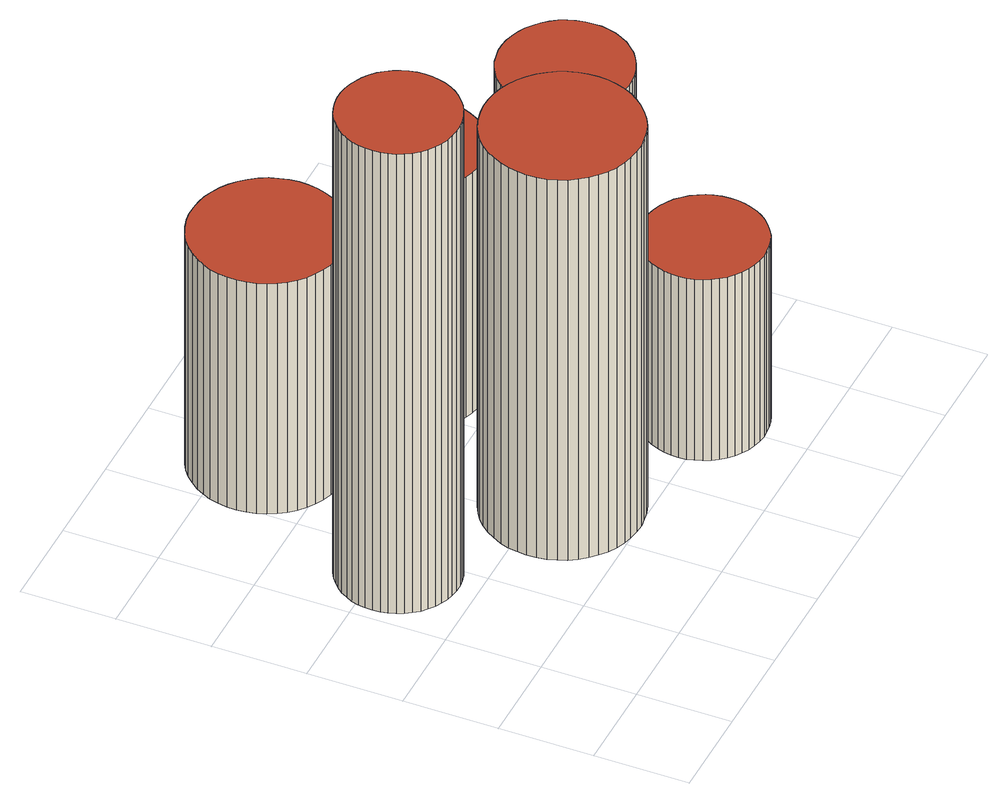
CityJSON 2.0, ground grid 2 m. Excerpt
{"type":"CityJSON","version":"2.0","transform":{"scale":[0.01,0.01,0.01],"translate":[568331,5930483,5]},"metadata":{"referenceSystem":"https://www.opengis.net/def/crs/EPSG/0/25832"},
"CityObjects":{
"building1":{"type":"Building","attributes":{"Grundfläche 2D":"4.906996","Grundhöhe NN":"5.543"},"geometry":[{"type":"Solid","lod":"3","boundaries":[[[[0,1,2,3,4,5,6,7,8,9,10,11,12,13,14,15,16,17,18,19,20,21,22,23,24,25,26,27,28,29,30,31,32,33,34,35,36,37,38,39,40,41,42,43,44,45,46,47,48,49]],[[50,51,7,6]],[[51,52,8,7]],[[52,53,9,8]],[[53,54,10,9]],[[55,50,6,5]],[[56,57,4,3]],[[57,55,5,4]],[[54,58,11,10]],[[58,59,12,11]],[[59,60,13,12]],[[60,61,14,13]],[[61,62,15,14]],[[62,63,16,15]],[[63,64,17,16]],[[64,65,18,17]],[[65,66,19,18]],[[66,67,20,19]],[[67,68,21,20]],[[68,69,22,21]],[[69,70,23,22]],[[70,71,24,23]],[[71,72,25,24]],[[72,73,26,25]],[[73,74,27,26]],[[74,75,28,27]],[[75,76,29,28]],[[76,77,30,29]],[[77,78,31,30]],[[78,79,32,31]],[[79,80,33,32]],[[80,81,34,33]],[[81,82,35,34]],[[82,83,36,35]],[[83,84,37,36]],[[84,85,38,37]],[[85,86,39,38]],[[86,87,40,39]],[[87,88,41,40]],[[88,89,42,41]],[[89,90,43,42]],[[90,91,44,43]],[[91,92,45,44]],[[92,93,46,45]],[[93,94,47,46]],[[94,95,48,47]],[[95,96,49,48]],[[96,97,0,49]],[[97,98,1,0]],[[98,99,2,1]],[[99,56,3,2]],[[94,93,92,91,90,89,88,87,86,85,84,83,82,81,80,79,78,77,76,75,74,73,72,71,70,69,68,67,66,65,64,63,62,61,60,59,58,54,53,52,51,50,55,57,56,99,98,97,96,95]]]],"semantics":{"surfaces":[{"type":"RoofSurface"},{"type":"WallSurface"},{"type":"GroundSurface"}],"values":[[0,1,1,1,1,1,1,1,1,1,1,1,1,1,1,1,1,1,1,1,1,1,1,1,1,1,1,1,1,1,1,1,1,1,1,1,1,1,1,1,1,1,1,1,1,1,1,1,1,1,1,2]]}}]},
"building2":{"type":"Building","attributes":{"Grundfläche 2D":"8.245725","Grundhöhe NN":"5.480"},"geometry":[{"type":"Solid","lod":"3","boundaries":[[[[100,101,102,103,104,105,106,107,108,109,110,111,112,113,114,115,116,117,118,119,120,121,122,123,124,125,126,127,128,129,130,131,132,133,134,135,136,137,138,139,140,141,142,143,144,145,146,147,148,149]],[[150,151,104,103]],[[151,152,105,104]],[[152,153,106,105]],[[154,150,103,102]],[[155,156,101,100]],[[156,154,102,101]],[[153,157,107,106]],[[157,158,108,107]],[[158,159,109,108]],[[159,160,110,109]],[[160,161,111,110]],[[161,162,112,111]],[[162,163,113,112]],[[163,164,114,113]],[[164,165,115,114]],[[165,166,116,115]],[[166,167,117,116]],[[167,168,118,117]],[[168,169,119,118]],[[169,170,120,119]],[[170,171,121,120]],[[171,172,122,121]],[[172,173,123,122]],[[173,174,124,123]],[[174,175,125,124]],[[175,176,126,125]],[[176,177,127,126]],[[177,178,128,127]],[[178,179,129,128]],[[179,180,130,129]],[[180,181,131,130]],[[181,182,132,131]],[[182,183,133,132]],[[183,184,134,133]],[[184,185,135,134]],[[185,186,136,135]],[[186,187,137,136]],[[187,188,138,137]],[[188,189,139,138]],[[189,190,140,139]],[[190,191,141,140]],[[191,192,142,141]],[[192,193,143,142]],[[193,194,144,143]],[[194,195,145,144]],[[195,196,146,145]],[[196,197,147,146]],[[197,198,148,147]],[[198,199,149,148]],[[199,155,100,149]],[[197,196,195,194,193,192,191,190,189,188,187,186,185,184,183,182,181,180,179,178,177,176,175,174,173,172,171,170,169,168,167,166,165,164,163,162,161,160,159,158,157,153,152,151,150,154,156,155,199,198]]]],"semantics":{"surfaces":[{"type":"RoofSurface"},{"type":"WallSurface"},{"type":"GroundSurface"}],"values":[[0,1,1,1,1,1,1,1,1,1,1,1,1,1,1,1,1,1,1,1,1,1,1,1,1,1,1,1,1,1,1,1,1,1,1,1,1,1,1,1,1,1,1,1,1,1,1,1,1,1,1,2]]}}]},
"building3":{"type":"Building","attributes":{"Grundfläche 2D":"7.860285","Grundhöhe NN":"5.499"},"geometry":[{"type":"Solid","lod":"3","boundaries":[[[[200,201,202,203,204,205,206,207,208,209,210,211,212,213,214,215,216,217,218,219,220,221,222,223,224,225,226,227,228,229,230,231,232,233,234,235,236,237,238,239,240,241,242,243,244,245,246,247,248,249]],[[250,251,210,209]],[[251,252,211,210]],[[252,253,212,211]],[[254,250,209,208]],[[255,256,207,206]],[[256,254,208,207]],[[253,257,213,212]],[[257,258,214,213]],[[258,259,215,214]],[[259,260,216,215]],[[260,261,217,216]],[[261,262,218,217]],[[262,263,219,218]],[[263,264,220,219]],[[264,265,221,220]],[[265,266,222,221]],[[266,267,223,222]],[[267,268,224,223]],[[268,269,225,224]],[[269,270,226,225]],[[270,271,227,226]],[[271,272,228,227]],[[272,273,229,228]],[[273,274,230,229]],[[274,275,231,230]],[[275,276,232,231]],[[276,277,233,232]],[[277,278,234,233]],[[278,279,235,234]],[[279,280,236,235]],[[280,281,237,236]],[[281,282,238,237]],[[282,283,239,238]],[[283,284,240,239]],[[284,285,241,240]],[[285,286,242,241]],[[286,287,243,242]],[[287,288,244,243]],[[288,289,245,244]],[[289,290,246,245]],[[290,291,247,246]],[[291,292,248,247]],[[292,293,249,248]],[[293,294,200,249]],[[294,295,201,200]],[[295,296,202,201]],[[296,297,203,202]],[[297,298,204,203]],[[298,299,205,204]],[[299,255,206,205]],[[291,290,289,288,287,286,285,284,283,282,281,280,279,278,277,276,275,274,273,272,271,270,269,268,267,266,265,264,263,262,261,260,259,258,257,253,252,251,250,254,256,255,299,298,297,296,295,294,293,292]]]],"semantics":{"surfaces":[{"type":"RoofSurface"},{"type":"WallSurface"},{"type":"GroundSurface"}],"values":[[0,1,1,1,1,1,1,1,1,1,1,1,1,1,1,1,1,1,1,1,1,1,1,1,1,1,1,1,1,1,1,1,1,1,1,1,1,1,1,1,1,1,1,1,1,1,1,1,1,1,1,2]]}}]},
"building4":{"type":"Building","attributes":{"Grundfläche 2D":"5.069116","Grundhöhe NN":"5.534"},"geometry":[{"type":"Solid","lod":"3","boundaries":[[[[300,301,302,303,304,305,306,307,308,309,310,311,312,313,314,315,316,317,318,319,320,321,322,323,324,325,326,327,328,329,330,331,332,333,334,335,336,337,338,339,340,341,342,343,344,345,346,347,348,349]],[[350,351,319,318]],[[352,350,318,317]],[[353,354,314,313]],[[354,355,315,314]],[[355,356,316,315]],[[356,352,317,316]],[[351,357,320,319]],[[357,358,321,320]],[[358,359,322,321]],[[359,360,323,322]],[[360,361,324,323]],[[361,362,325,324]],[[362,363,326,325]],[[363,364,327,326]],[[364,365,328,327]],[[365,366,329,328]],[[366,367,330,329]],[[367,368,331,330]],[[368,369,332,331]],[[369,370,333,332]],[[370,371,334,333]],[[371,372,335,334]],[[372,373,336,335]],[[373,374,337,336]],[[374,375,338,337]],[[375,376,339,338]],[[376,377,340,339]],[[377,378,341,340]],[[378,379,342,341]],[[379,380,343,342]],[[380,381,344,343]],[[381,382,345,344]],[[382,383,346,345]],[[383,384,347,346]],[[384,385,348,347]],[[385,386,349,348]],[[386,387,300,349]],[[387,388,301,300]],[[388,389,302,301]],[[389,390,303,302]],[[390,391,304,303]],[[391,392,305,304]],[[392,393,306,305]],[[393,394,307,306]],[[394,395,308,307]],[[395,396,309,308]],[[396,397,310,309]],[[397,398,311,310]],[[398,399,312,311]],[[399,353,313,312]],[[384,383,382,381,380,379,378,377,376,375,374,373,372,371,370,369,368,367,366,365,364,363,362,361,360,359,358,357,351,350,352,356,355,354,353,399,398,397,396,395,394,393,392,391,390,389,388,387,386,385]]]],"semantics":{"surfaces":[{"type":"RoofSurface"},{"type":"WallSurface"},{"type":"GroundSurface"}],"values":[[0,1,1,1,1,1,1,1,1,1,1,1,1,1,1,1,1,1,1,1,1,1,1,1,1,1,1,1,1,1,1,1,1,1,1,1,1,1,1,1,1,1,1,1,1,1,1,1,1,1,1,2]]}}]},
"building5":{"type":"Building","attributes":{"Grundfläche 2D":"6.121014","Grundhöhe NN":"5.559"},"geometry":[{"type":"Solid","lod":"3","boundaries":[[[[400,401,402,403,404,405,406,407,408,409,410,411,412,413,414,415,416,417,418,419,420,421,422,423,424,425,426,427,428,429,430,431,432,433,434,435,436,437,438,439,440,441,442,443,444,445,446,447,448,449]],[[450,451,404,403]],[[451,452,405,404]],[[452,453,406,405]],[[454,450,403,402]],[[455,456,401,400]],[[456,454,402,401]],[[453,457,407,406]],[[457,458,408,407]],[[458,459,409,408]],[[459,460,410,409]],[[460,461,411,410]],[[461,462,412,411]],[[462,463,413,412]],[[463,464,414,413]],[[464,465,415,414]],[[465,466,416,415]],[[466,467,417,416]],[[467,468,418,417]],[[468,469,419,418]],[[469,470,420,419]],[[470,471,421,420]],[[471,472,422,421]],[[472,473,423,422]],[[473,474,424,423]],[[474,475,425,424]],[[475,476,426,425]],[[476,477,427,426]],[[477,478,428,427]],[[478,479,429,428]],[[479,480,430,429]],[[480,481,431,430]],[[481,482,432,431]],[[482,483,433,432]],[[483,484,434,433]],[[484,485,435,434]],[[485,486,436,435]],[[486,487,437,436]],[[487,488,438,437]],[[488,489,439,438]],[[489,490,440,439]],[[490,491,441,440]],[[491,492,442,441]],[[492,493,443,442]],[[493,494,444,443]],[[494,495,445,444]],[[495,496,446,445]],[[496,497,447,446]],[[497,498,448,447]],[[498,499,449,448]],[[499,455,400,449]],[[497,496,495,494,493,492,491,490,489,488,487,486,485,484,483,482,481,480,479,478,477,476,475,474,473,472,471,470,469,468,467,466,465,464,463,462,461,460,459,458,457,453,452,451,450,454,456,455,499,498]]]],"semantics":{"surfaces":[{"type":"RoofSurface"},{"type":"WallSurface"},{"type":"GroundSurface"}],"values":[[0,1,1,1,1,1,1,1,1,1,1,1,1,1,1,1,1,1,1,1,1,1,1,1,1,1,1,1,1,1,1,1,1,1,1,1,1,1,1,1,1,1,1,1,1,1,1,1,1,1,1,2]]}}]},
"building6":{"type":"Building","attributes":{"Grundfläche 2D":"5.794359","Grundhöhe NN":"5.620"},"geometry":[{"type":"Solid","lod":"3","boundaries":[[[[500,501,502,503,504,505,506,507,508,509,510,511,512,513,514,515,516,517,518,519,520,521,522,523,524,525,526,527,528,529,530,531,532,533,534,535,536,537,538,539,540,541,542,543,544,545,546,547,548,549]],[[550,551,511,510]],[[551,552,512,511]],[[553,550,510,509]],[[554,555,506,505]],[[555,556,507,506]],[[556,557,508,507]],[[557,553,509,508]],[[552,558,513,512]],[[558,559,514,513]],[[559,560,515,514]],[[560,561,516,515]],[[561,562,517,516]],[[562,563,518,517]],[[563,564,519,518]],[[564,565,520,519]],[[565,566,521,520]],[[566,567,522,521]],[[567,568,523,522]],[[568,569,524,523]],[[569,570,525,524]],[[570,571,526,525]],[[571,572,527,526]],[[572,573,528,527]],[[573,574,529,528]],[[574,575,530,529]],[[575,576,531,530]],[[576,577,532,531]],[[577,578,533,532]],[[578,579,534,533]],[[579,580,535,534]],[[580,581,536,535]],[[581,582,537,536]],[[582,583,538,537]],[[583,584,539,538]],[[584,585,540,539]],[[585,586,541,540]],[[586,587,542,541]],[[587,588,543,542]],[[588,589,544,543]],[[589,590,545,544]],[[590,591,546,545]],[[591,592,547,546]],[[592,593,548,547]],[[593,594,549,548]],[[594,595,500,549]],[[595,596,501,500]],[[596,597,502,501]],[[597,598,503,502]],[[598,599,504,503]],[[599,554,505,504]],[[592,591,590,589,588,587,586,585,584,583,582,581,580,579,578,577,576,575,574,573,572,571,570,569,568,567,566,565,564,563,562,561,560,559,558,552,551,550,553,557,556,555,554,599,598,597,596,595,594,593]]]],"semantics":{"surfaces":[{"type":"RoofSurface"},{"type":"WallSurface"},{"type":"GroundSurface"}],"values":[[0,1,1,1,1,1,1,1,1,1,1,1,1,1,1,1,1,1,1,1,1,1,1,1,1,1,1,1,1,1,1,1,1,1,1,1,1,1,1,1,1,1,1,1,1,1,1,1,1,1,1,2]]}}]}
},
"vertices":[
[53,475,1197],[65,465,1197],[78,456,1197],[92,448,1197],[106,442,1197],[121,439,1197],[137,437,1197],[153,437,1197],[168,439,1197],[183,443,1197],[198,449,1197],[212,457,1197],[224,466,1197],[236,477,1197],[246,489,1197],[254,502,1197],[261,517,1197],[265,532,1197],[268,547,1197],[269,563,1197],[268,578,1197],[265,594,1197],[260,609,1197],[253,623,1197],[245,636,1197],[235,648,1197],[223,659,1197],[210,668,1197],[196,675,1197],[182,681,1197],[167,685,1197],[151,687,1197],[135,687,1197],[120,685,1197],[104,681,1197],[90,675,1197],[76,667,1197],[64,658,1197],[52,647,1197],[42,635,1197],[34,621,1197],[27,607,1197],[22,592,1197],[20,577,1197],[19,561,1197],[20,545,1197],[23,530,1197],[28,515,1197],[35,501,1197],[43,488,1197],[137,437,54],[153,437,54],[168,439,54],[183,443,54],[198,449,54],[121,439,54],[92,448,54],[106,442,54],[212,457,54],[224,466,54],[236,477,54],[246,489,54],[254,502,54],[261,517,54],[265,532,54],[268,547,54],[269,563,54],[268,578,54],[265,594,54],[260,609,54],[253,623,54],[245,636,54],[235,648,54],[223,659,54],[210,668,54],[196,675,54],[182,681,54],[167,685,54],[151,687,54],[135,687,54],[120,685,54],[104,681,54],[90,675,54],[76,667,54],[64,658,54],[52,647,54],[42,635,54],[34,621,54],[27,607,54],[22,592,54],[20,577,54],[19,561,54],[20,545,54],[23,530,54],[28,515,54],[35,501,54],[43,488,54],[53,475,54],[65,465,54],[78,456,54],
[510,512,994],[491,517,994],[471,520,994],[450,521,994],[430,518,994],[410,514,994],[391,507,994],[373,497,994],[356,486,994],[341,472,994],[328,457,994],[317,440,994],[307,421,994],[301,402,994],[297,382,994],[295,362,994],[296,342,994],[299,321,994],[305,302,994],[313,283,994],[324,266,994],[337,250,994],[351,236,994],[367,223,994],[385,213,994],[404,205,994],[423,200,994],[444,197,994],[464,196,994],[484,199,994],[504,203,994],[523,210,994],[541,220,994],[558,232,994],[573,245,994],[586,261,994],[598,278,994],[607,296,994],[613,315,994],[618,335,994],[619,355,994],[618,376,994],[615,396,994],[609,415,994],[601,434,994],[590,451,994],[578,467,994],[563,481,994],[547,494,994],[529,504,994],[450,521,48],[430,518,48],[410,514,48],[391,507,48],[471,520,48],[510,512,48],[491,517,48],[373,497,48],[356,486,48],[341,472,48],[328,457,48],[317,440,48],[307,421,48],[301,402,48],[297,382,48],[295,362,48],[296,342,48],[299,321,48],[305,302,48],[313,283,48],[324,266,48],[337,250,48],[351,236,48],[367,223,48],[385,213,48],[404,205,48],[423,200,48],[444,197,48],[464,196,48],[484,199,48],[504,203,48],[523,210,48],[541,220,48],[558,232,48],[573,245,48],[586,261,48],[598,278,48],[607,296,48],[613,315,48],[618,335,48],[619,355,48],[618,376,48],[615,396,48],[609,415,48],[601,434,48],[590,451,48],[578,467,48],[563,481,48],[547,494,48],[529,504,48],
[494,990,622],[485,1008,622],[473,1024,622],[460,1039,622],[445,1052,622],[429,1063,622],[411,1072,622],[393,1079,622],[373,1083,622],[353,1085,622],[333,1085,622],[314,1082,622],[295,1076,622],[277,1068,622],[259,1058,622],[244,1046,622],[230,1032,622],[217,1016,622],[207,999,622],[199,981,622],[194,962,622],[191,942,622],[190,922,622],[192,902,622],[196,883,622],[203,864,622],[212,846,622],[223,830,622],[236,815,622],[251,802,622],[268,791,622],[285,782,622],[304,775,622],[323,771,622],[343,769,622],[363,769,622],[383,772,622],[402,778,622],[420,786,622],[437,796,622],[453,808,622],[467,822,622],[479,838,622],[489,855,622],[497,873,622],[503,892,622],[506,912,622],[507,932,622],[505,952,622],[500,971,622],[353,1085,50],[333,1085,50],[314,1082,50],[295,1076,50],[373,1083,50],[411,1072,50],[393,1079,50],[277,1068,50],[259,1058,50],[244,1046,50],[230,1032,50],[217,1016,50],[207,999,50],[199,981,50],[194,962,50],[191,942,50],[190,922,50],[192,902,50],[196,883,50],[203,864,50],[212,846,50],[223,830,50],[236,815,50],[251,802,50],[268,791,50],[285,782,50],[304,775,50],[323,771,50],[343,769,50],[363,769,50],[383,772,50],[402,778,50],[420,786,50],[437,796,50],[453,808,50],[467,822,50],[479,838,50],[489,855,50],[497,873,50],[503,892,50],[506,912,50],[507,932,50],[505,952,50],[500,971,50],[494,990,50],[485,1008,50],[473,1024,50],[460,1039,50],[445,1052,50],[429,1063,50],
[914,156,503],[920,171,503],[925,186,503],[928,202,503],[928,218,503],[927,234,503],[924,250,503],[919,265,503],[911,279,503],[903,292,503],[892,304,503],[881,315,503],[867,324,503],[853,332,503],[838,337,503],[823,341,503],[807,343,503],[791,342,503],[775,340,503],[760,336,503],[745,329,503],[731,322,503],[718,312,503],[707,301,503],[697,288,503],[689,275,503],[682,260,503],[678,245,503],[675,229,503],[674,213,503],[675,197,503],[679,182,503],[684,166,503],[691,152,503],[700,139,503],[710,127,503],[722,116,503],[735,107,503],[749,99,503],[764,94,503],[780,90,503],[796,88,503],[812,89,503],[828,91,503],[843,95,503],[858,101,503],[871,109,503],[884,119,503],[896,130,503],[906,143,503],[775,340,53],[760,336,53],[791,342,53],[853,332,53],[838,337,53],[823,341,53],[807,343,53],[745,329,53],[731,322,53],[718,312,53],[707,301,53],[697,288,53],[689,275,53],[682,260,53],[678,245,53],[675,229,53],[674,213,53],[675,197,53],[679,182,53],[684,166,53],[691,152,53],[700,139,53],[710,127,53],[722,116,53],[735,107,53],[749,99,53],[764,94,53],[780,90,53],[796,88,53],[812,89,53],[828,91,53],[843,95,53],[858,101,53],[871,109,53],[884,119,53],[896,130,53],[906,143,53],[914,156,53],[920,171,53],[925,186,53],[928,202,53],[928,218,53],[927,234,53],[924,250,53],[919,265,53],[911,279,53],[903,292,53],[892,304,53],[881,315,53],[867,324,53],
[718,890,653],[701,896,653],[684,899,653],[666,900,653],[649,899,653],[632,896,653],[615,891,653],[599,883,653],[584,874,653],[571,863,653],[559,850,653],[548,836,653],[540,820,653],[533,804,653],[529,787,653],[527,770,653],[526,752,653],[529,735,653],[533,718,653],[539,701,653],[548,686,653],[558,672,653],[570,659,653],[583,648,653],[598,638,653],[614,631,653],[631,625,653],[648,622,653],[666,621,653],[683,622,653],[700,625,653],[717,630,653],[733,638,653],[748,647,653],[761,658,653],[773,671,653],[784,685,653],[792,700,653],[799,717,653],[803,734,653],[805,751,653],[806,769,653],[803,786,653],[799,803,653],[793,820,653],[784,835,653],[774,849,653],[762,862,653],[748,873,653],[734,883,653],[666,900,56],[649,899,56],[632,896,56],[615,891,56],[684,899,56],[718,890,56],[701,896,56],[599,883,56],[584,874,56],[571,863,56],[559,850,56],[548,836,56],[540,820,56],[533,804,56],[529,787,56],[527,770,56],[526,752,56],[529,735,56],[533,718,56],[539,701,56],[548,686,56],[558,672,56],[570,659,56],[583,648,56],[598,638,56],[614,631,56],[631,625,56],[648,622,56],[666,621,56],[683,622,56],[700,625,56],[717,630,56],[733,638,56],[748,647,56],[761,658,56],[773,671,56],[784,685,56],[792,700,56],[799,717,56],[803,734,56],[805,751,56],[806,769,56],[803,786,56],[799,803,56],[793,820,56],[784,835,56],[774,849,56],[762,862,56],[748,873,56],[734,883,56],
[1115,661,653],[1105,675,653],[1094,688,653],[1081,699,653],[1068,709,653],[1052,717,653],[1036,723,653],[1020,727,653],[1003,729,653],[986,729,653],[969,726,653],[952,722,653],[937,715,653],[922,707,653],[908,697,653],[896,685,653],[885,671,653],[876,657,653],[869,641,653],[864,625,653],[861,608,653],[860,591,653],[862,574,653],[865,557,653],[871,541,653],[878,526,653],[888,512,653],[899,499,653],[911,487,653],[925,477,653],[941,469,653],[956,463,653],[973,459,653],[990,457,653],[1007,458,653],[1024,460,653],[1041,465,653],[1056,471,653],[1071,480,653],[1085,490,653],[1097,502,653],[1108,515,653],[1117,530,653],[1124,545,653],[1129,562,653],[1132,578,653],[1132,595,653],[1131,612,653],[1128,629,653],[1122,645,653],[969,726,62],[952,722,62],[937,715,62],[986,729,62],[1052,717,62],[1036,723,62],[1020,727,62],[1003,729,62],[922,707,62],[908,697,62],[896,685,62],[885,671,62],[876,657,62],[869,641,62],[864,625,62],[861,608,62],[860,591,62],[862,574,62],[865,557,62],[871,541,62],[878,526,62],[888,512,62],[899,499,62],[911,487,62],[925,477,62],[941,469,62],[956,463,62],[973,459,62],[990,457,62],[1007,458,62],[1024,460,62],[1041,465,62],[1056,471,62],[1071,480,62],[1085,490,62],[1097,502,62],[1108,515,62],[1117,530,62],[1124,545,62],[1129,562,62],[1132,578,62],[1132,595,62],[1131,612,62],[1128,629,62],[1122,645,62],[1115,661,62],[1105,675,62],[1094,688,62],[1081,699,62],[1068,709,62]
]}
